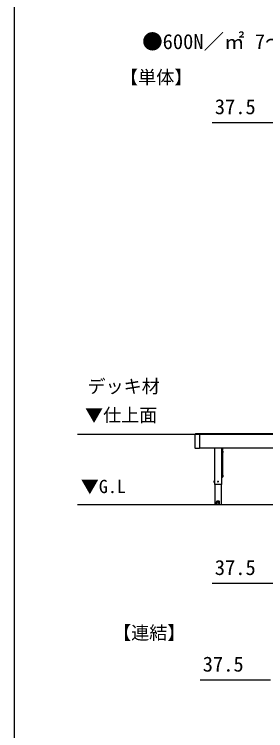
# Model space of a CAD drawing. Units: millimetres, scale not verified. Extents: x -10500 to 10500, y -15600 to 15524.
# Drawn here: x -10500 to -7999, y -7810 to -678 of the extents above; entities that cross this region are included whole.
import ezdxf
from ezdxf.enums import TextEntityAlignment as Align

# ---------------------------------------------------------------- set-up
doc = ezdxf.new("R2010")
doc.units = ezdxf.units.MM
doc.header["$LTSCALE"] = 80
for name, color, linetype in [('0-2_USER1', 3, 'Continuous'), ('0-5_YKK_A1', 4, 'Continuous'), ('0-6_YKK_D', 6, 'Continuous'), ('0-7_YKK_ZWAK', 7, 'Continuous')]:
    doc.layers.add(name, color=color, linetype=linetype)
doc.styles.add('ＭＳ ゴシック', font='')
doc.styles.get('ＭＳ ゴシック').set_extended_font_data('MS Gothic')

msp = doc.modelspace()

# ---------------------------------------------------------------- linework, layer by layer
at = {"layer": '0-5_YKK_A1'}
for p, q in [((9198.4, -4860.5), (-9871.02, -4860.5)), ((-8700, -4996.59), (-8700, -4856.41)), ((-8699.61, -4855.61), (-8699.71, -4855.71)), ((-8699.61, -4855.61), (-8697.39, -4853.39)), ((-8697.29, -4853.29), (-8697.39, -4853.39)), ((-8696.59, -4853), (-8658, -4853)), ((-8657, -4854), (-8657, -4856.41)), ((-5988, -4855.5), (-8657, -4855.5)), ((-8699.71, -4997.29), (-8699.61, -4997.39)), ((-8697.39, -4999.61), (-8699.61, -4997.39)), ((-8697.39, -4999.61), (-8697.29, -4999.71)), ((-8658, -5000), (-8696.59, -5000)), ((-5988, -4997.5), (-8657, -4997.5)), ((-8508.08, -4997.5), (-8508.08, -5360.5)), ((-8508, -4997.5), (-8508, -5360.5)), ((-8438, -4997.5), (-8438, -5360.5)), ((-8438, -4997.5), (-8438, -5360.5)), ((-8437.92, -4997.5), (-8437.92, -5360.5)), ((-8437.2, -5012.7), (-8426.8, -5012.7)), ((-8426.8, -5023.84), (-8437.2, -5023.84)), ((-8426.8, -5024.09), (-8437.2, -5024.09)), ((-8427, -5024.46), (-8437, -5024.46)), ((-8426, -5266.08), (-8426, -5025.38)), ((-8425.8, -5011.7), (-8425.8, -4997.5)), ((-8425.8, -5024.84), (-8425.8, -5041.99)), ((-8437.2, -5265.71), (-8426.8, -5265.71)), ((-8425.8, -5266.64), (-8425.8, -5266.77)), ((-8425.8, -5266.77), (-8425.8, -5267.3)), ((-8425.8, -5267.3), (-8425.8, -5269.86)), ((-8425.8, -5269.86), (-8425.8, -5281.55)), ((-8514.8, -5325.5), (-8514.35, -5324.73)), ((-8514.8, -5325.5), (-8514.8, -5335.5)), ((-8514.8, -5335.5), (-8514.35, -5336.27)), ((-8514.35, -5324.73), (-8510.8, -5324.73)), ((-8514.35, -5327.61), (-8510.8, -5327.61)), ((-8514.35, -5333.39), (-8510.8, -5333.39)), ((-8514.35, -5336.27), (-8510.8, -5336.27)), ((-8510.8, -5324.73), (-8510.8, -5336.27)), ((-8509.6, -5324.25), (-8508, -5324.25)), ((-8475.24, -5330), (-8474.14, -5329.98)), ((-8475.24, -5331), (-8474.14, -5331.02)), ((-8474.14, -5329.98), (-8473.62, -5329.88)), ((-8474.14, -5331.02), (-8473.62, -5331.12)), ((-8473.52, -5329.36), (-8473.62, -5329.88)), ((-8473.52, -5331.64), (-8473.62, -5331.12)), ((-8473.5, -5328.26), (-8473.52, -5329.36)), ((-8473.5, -5332.74), (-8473.52, -5331.64)), ((-8472.5, -5328.26), (-8472.48, -5329.36)), ((-8472.5, -5332.74), (-8472.48, -5331.64)), ((-8472.48, -5329.36), (-8472.38, -5329.88)), ((-8472.48, -5331.64), (-8472.38, -5331.12)), ((-8471.86, -5329.98), (-8472.38, -5329.88)), ((-8471.86, -5331.02), (-8472.38, -5331.12)), ((-8470.76, -5330), (-8471.86, -5329.98)), ((-8470.76, -5331), (-8471.86, -5331.02)), ((-8437.2, -5284.79), (-8426.8, -5284.79)), ((-8437.92, -5360.5), (-8508.08, -5360.5)), ((-8505.65, -5360.5), (-8505.65, -5560.5)), ((-8440.35, -5360.5), (-8440.35, -5560.5)), ((9198.4, -5560.5), (-9871.02, -5560.5)), ((-8440.35, -5560.5), (-8505.65, -5560.5)), ((-8489, -5557.5), (-8489, -5530.33)), ((-8489, -5558), (-8489, -5557.5)), ((-8489, -5560.5), (-8489, -5558)), ((-8489, -5558), (-8488.41, -5558)), ((-8488.41, -5560.5), (-8489, -5560.5)), ((-8484, -5524.5), (-8488.41, -5528.91)), ((-8488.41, -5558), (-8484, -5558)), ((-8462, -5524.5), (-8484, -5524.5)), ((-8462, -5558), (-8484, -5558)), ((-8462, -5560.5), (-8484, -5560.5)), ((-8474.44, -5553.04), (-8478.9, -5557.5)), ((-8477, -5557.08), (-8477, -5557.5)), ((-8477, -5557.5), (-8469, -5557.5)), ((-8476.5, -5558), (-8469.5, -5558)), ((-8475.24, -5535), (-8474.14, -5534.98)), ((-8475.24, -5536), (-8474.14, -5536.02)), ((-8474.14, -5534.98), (-8473.62, -5534.88)), ((-8474.14, -5536.02), (-8473.62, -5536.12)), ((-8473.52, -5534.36), (-8473.62, -5534.88)), ((-8473.52, -5536.64), (-8473.62, -5536.12)), ((-8473.5, -5533.26), (-8473.52, -5534.36)), ((-8473.5, -5537.74), (-8473.52, -5536.64)), ((-8472.5, -5533.26), (-8472.48, -5534.36)), ((-8472.5, -5537.74), (-8472.48, -5536.64)), ((-8472.48, -5534.36), (-8472.38, -5534.88)), ((-8472.48, -5536.64), (-8472.38, -5536.12)), ((-8471.86, -5534.98), (-8472.38, -5534.88)), ((-8471.86, -5536.02), (-8472.38, -5536.12)), ((-8470.76, -5535), (-8471.86, -5534.98)), ((-8470.76, -5536), (-8471.86, -5536.02)), ((-8467.1, -5557.5), (-8471.56, -5553.04)), ((-8469, -5557.08), (-8469, -5557.5)), ((-8457.59, -5528.91), (-8462, -5524.5)), ((-8462, -5560.5), (-8462, -5558)), ((-8462, -5558), (-8457.59, -5558)), ((-8457.59, -5560.5), (-8462, -5560.5)), ((-8457.59, -5558), (-8457, -5558)), ((-8457, -5557.5), (-8457, -5530.33)), ((-8457, -5557.5), (-8457, -5558))]:
    msp.add_line(p, q, dxfattribs=at)
for points in [[(-8657, -4856.41), (-8657, -4996.59), (-8657, -4999)], [(-8508, -5336.75), (-8509.6, -5336.75), (-8509.6, -5324.25)], [(-8425.8, -5281.55), (-8425.8, -5283.6), (-8425.8, -5283.79)], [(-8484, -5558), (-8484, -5560.5), (-8488.41, -5560.5)], [(-8457, -5558), (-8457, -5560.5), (-8457.59, -5560.5)]]:
    msp.add_lwpolyline(points, dxfattribs=at)
msp.add_lwpolyline([(-8510.8, -5324.75), (-8509.6, -5324.75), (-8509.6, -5336.25), (-8510.8, -5336.25)], close=True, dxfattribs=at)
for centre, radius in [((-8473, -5330.5), 4), ((-8470.88, -5332.62), 0.3), ((-8473, -5535.5), 4), ((-8470.88, -5537.62), 0.3)]:
    msp.add_circle(centre, radius, dxfattribs=at)
for centre, radius, start, end in [((-8699, -4856.41), 1, 135, 180), ((-8696.59, -4854), 1, 90, 135), ((-8658, -4854), 1, 0, 90), ((-8699, -4996.59), 1, 180, 225), ((-8696.59, -4999), 1, 225, 270), ((-8658, -4999), 1, 270, 0), ((-8437.2, -5011.7), 1, 223.92867, 270), ((-8437.2, -5024.84), 1, 90, 136.07133), ((-8437.21, -5025.11), 1.03, 89.33234, 133.67747), ((-8437.04, -5025.42), 0.964, 87.79679, 156.39643), ((-8426.96, -5025.42), 0.964, 2.3873, 92.20321), ((-8426.8, -5011.7), 1, 270, 0), ((-8426.8, -5024.84), 1, 0, 90), ((-8426.76, -5025.05), 0.964, 2.3873, 92.20321), ((-8426.68, -5041.99), 0.881, 320.61871, 359.66491), ((-8437.24, -5266.68), 0.964, 87.79679, 135.1392), ((-8426.76, -5266.68), 0.964, 2.3873, 92.20321), ((-8512.24, -5326.17), 2.56, 145.61708, 214.38292), ((-8505.25, -5330.5), 9.55, 162.41276, 197.58724), ((-8512.24, -5334.83), 2.56, 145.61708, 214.38292), ((-8473, -5330.5), 2.3, 167.44414, 192.55586), ((-8473, -5330.5), 2.3, 77.44414, 102.55586), ((-8473, -5330.5), 2.3, 257.44414, 282.55586), ((-8473, -5330.5), 2.3, 347.44414, 12.55586), ((-8437.2, -5283.79), 1, 223.92867, 270), ((-8426.8, -5283.79), 1, 270, 0), ((-8487, -5530.33), 2, 135, 180), ((-8476, -5557.08), 1, 126.03188, 180), ((-8476.5, -5557.5), 0.5, 180, 270), ((-8473, -5561.2), 6.1, 53.96812, 126.03188), ((-8473, -5535.5), 2.3, 167.44414, 192.55586), ((-8473, -5535.5), 2.3, 77.44414, 102.55586), ((-8473, -5535.5), 2.3, 257.44414, 282.55586), ((-8473, -5535.5), 2.3, 347.44414, 12.55586), ((-8469.5, -5557.5), 0.5, 270, 0), ((-8470, -5557.08), 1, 0, 53.96812), ((-8459, -5530.33), 2, 0, 45)]:
    msp.add_arc(centre, radius, start, end, dxfattribs=at)
for centre, major_axis, ratio, start_param, end_param in [((-8478.4, -5557.5), (0.688, 0.425), 0.381966, 2.1243707, 3.695167), ((-8473, -5555.93), (0, -3.54), 0.707107, 2.5261129, 3.7570724), ((-8467.6, -5557.5), (0.688, -0.425), 0.381966, 5.7296109, 7.3004073)]:
    msp.add_ellipse(centre, major_axis=major_axis, ratio=ratio, start_param=start_param, end_param=end_param, dxfattribs=at)
at = {"layer": '0-6_YKK_D'}
for p, q in [((-7830.5, -1757.27), (-8529.73, -1757.27)), ((-7830.5, -6345.5), (-8529.73, -6345.5)), ((-7950.5, -7307.27), (-8649.73, -7307.27))]:
    msp.add_line(p, q, dxfattribs=at)
at = {"layer": '0-7_YKK_ZWAK'}
msp.add_line((-10500, 14999.5), (-10500, -15600.5), dxfattribs=at)

# ---------------------------------------------------------------- texts
at = {"layer": '0-2_USER1', "style": 'ＭＳ ゴシック'}
for s, height, p in [('●600N／㎡ 7～8尺', 149.6, (-9227.82, -1068.84)), ('【単体】', 132, (-9447.68, -1410.23)), ('デッキ材', 132, (-9772.12, -4487.7)), ('▼仕上面', 132, (-9796.68, -4774.1)), ('▼G.L', 132, (-9838.78, -5484.43)), ('【連結】', 132, (-9517.68, -6941.23))]:
    msp.add_text(s, height=height, dxfattribs=at).set_placement(p, align=Align.BOTTOM_LEFT)
at = {"layer": '0-6_YKK_D', "style": 'ＭＳ ゴシック'}
for p in [(-8504.8, -1717.27), (-8504.8, -6305.5), (-8624.79, -7267.27)]:
    msp.add_text('37.5', height=149.6, dxfattribs=at).set_placement(p, align=Align.BOTTOM_LEFT)

doc.saveas('drawing.dxf')
